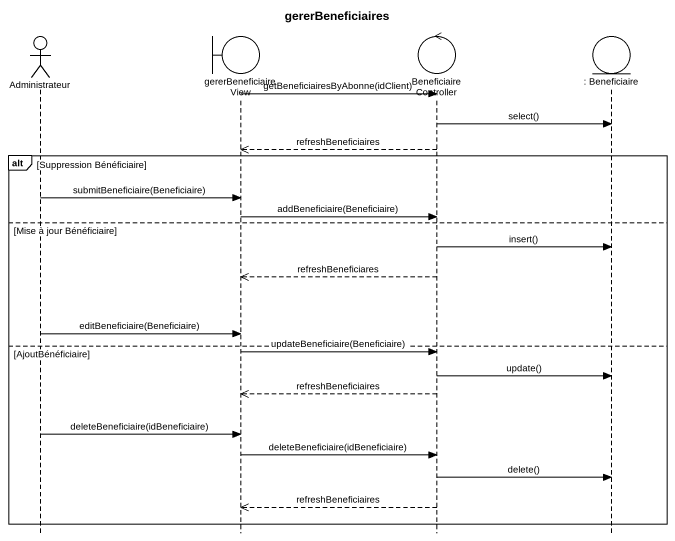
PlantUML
@startuml
title gererBeneficiaires
hide footbox
actor Administrateur
boundary gererBeneficiaireView
control BeneficiaireController
entity ": Beneficiaire" as Beneficiaire

gererBeneficiaireView -> BeneficiaireController : getBeneficiairesByAbonne(idClient)
BeneficiaireController -> Beneficiaire : select()
BeneficiaireController -->> gererBeneficiaireView : refreshBeneficiaires
alt Suppression Bénéficiaire
  Administrateur -> gererBeneficiaireView : submitBeneficiaire(Beneficiaire)
  gererBeneficiaireView -> BeneficiaireController : addBeneficiaire(Beneficiaire)
else Mise à jour Bénéficiaire
  BeneficiaireController -> Beneficiaire : insert()
  BeneficiaireController -->> gererBeneficiaireView : refreshBeneficiares
  Administrateur -> gererBeneficiaireView : editBeneficiaire(Beneficiaire)
else AjoutBénéficiaire
  gererBeneficiaireView -> BeneficiaireController : updateBeneficiaire(Beneficiaire)
  BeneficiaireController -> Beneficiaire : update()
  BeneficiaireController -->> gererBeneficiaireView : refreshBeneficiaires
  Administrateur -> gererBeneficiaireView : deleteBeneficiaire(idBeneficiaire)
  gererBeneficiaireView -> BeneficiaireController : deleteBeneficiaire(idBeneficiaire)
  BeneficiaireController -> Beneficiaire : delete()
  BeneficiaireController -->> gererBeneficiaireView : refreshBeneficiaires
end
@enduml
